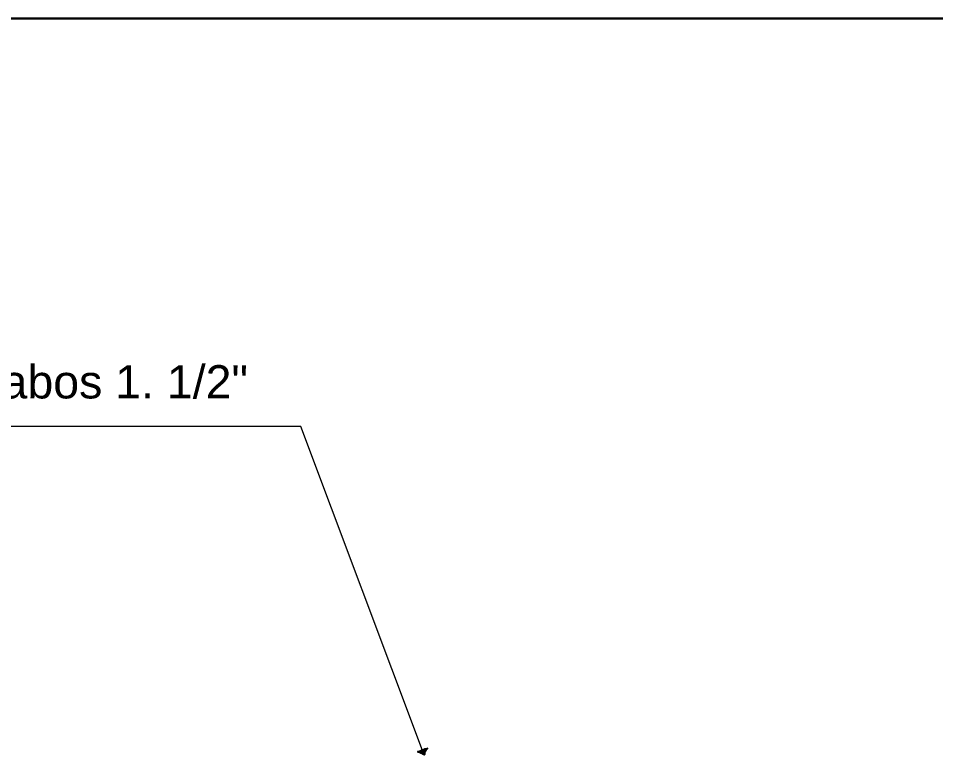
# Model space of a CAD drawing. Header units: millimetres. Extents: x 50 to 186, y -32 to 33.
# Drawn here: x 125.528 to 130.327, y -5.519 to -1.666 of the extents above; entities that cross this region are included whole.
import ezdxf

# ---------------------------------------------------------------- set-up
doc = ezdxf.new("R2010")
doc.units = ezdxf.units.MM
doc.layers.add('11 - Quadro de cargas', color=7, linetype='Continuous', lineweight=30)
doc.layers.add('Prumada Eletrica', color=40, linetype='Continuous', lineweight=30)
doc.styles.add('Arial0', font='arial.ttf', dxfattribs={"height": 3.14658})

msp = doc.modelspace()

# ---------------------------------------------------------------- hatches: boundary and pattern name
at = {"layer": 'Prumada Eletrica', "true_color": 0x000007}
h = msp.add_hatch(color=7, dxfattribs=at)
h.paths.add_polyline_path([(127.6415, -5.4983), (127.6346, -5.4983), (127.6457, -5.5052)])
h.paths.add_polyline_path([(127.6346, -5.4983), (127.6457, -5.5052), (127.6178, -5.5052)])
h.paths.add_polyline_path([(127.6457, -5.5052), (127.6178, -5.5052), (127.6248, -5.5052)])
h = msp.add_hatch(color=7, dxfattribs=at)
h.paths.add_polyline_path([(127.6457, -5.5052), (127.6248, -5.5052), (127.6457, -5.5094)])
h.paths.add_polyline_path([(127.6248, -5.5052), (127.6457, -5.5094), (127.6318, -5.5094)])
h = msp.add_hatch(color=7, dxfattribs=at)
h.paths.add_polyline_path([(127.6457, -5.5094), (127.6318, -5.5094), (127.6499, -5.5122)])
h.paths.add_polyline_path([(127.6318, -5.5094), (127.6499, -5.5122), (127.6388, -5.5122)])
h = msp.add_hatch(color=7, dxfattribs=at)
h.paths.add_polyline_path([(127.6499, -5.5122), (127.6388, -5.5122), (127.6499, -5.5164)])
h.paths.add_polyline_path([(127.6388, -5.5122), (127.6499, -5.5164), (127.6457, -5.5164)])
h = msp.add_hatch(color=7, dxfattribs=at)
h.paths.add_polyline_path([(127.6639, -5.4913), (127.6527, -5.4913), (127.6597, -5.4983)])
h.paths.add_polyline_path([(127.6527, -5.4913), (127.6597, -5.4983), (127.6415, -5.4983)])
h = msp.add_hatch(color=7, dxfattribs=at)
h.paths.add_polyline_path([(127.6569, -5.4983), (127.6415, -5.4983)])
h.paths.add_polyline_path([(127.6569, -5.4983), (127.6415, -5.4983), (127.6597, -5.4983)])
h = msp.add_hatch(color=7, dxfattribs=at)
h.paths.add_polyline_path([(127.6569, -5.4983), (127.6415, -5.4983), (127.6527, -5.5052)])
h.paths.add_polyline_path([(127.6415, -5.4983), (127.6527, -5.5052), (127.6457, -5.5052)])
h = msp.add_hatch(color=7, dxfattribs=at)
h.paths.add_polyline_path([(127.6527, -5.5052), (127.6457, -5.5052), (127.6527, -5.5122)])
h.paths.add_polyline_path([(127.6457, -5.5052), (127.6527, -5.5122), (127.6499, -5.5122)])
h = msp.add_hatch(color=7, dxfattribs=at)
h.paths.add_polyline_path([(127.6527, -5.5192), (127.6457, -5.5164)])
h.paths.add_polyline_path([(127.6527, -5.5192), (127.6457, -5.5164), (127.6499, -5.5164)])
h = msp.add_hatch(color=7, dxfattribs=at)
h.paths.add_polyline_path([(127.6499, -5.5122), (127.6499, -5.5164), (127.6527, -5.5164)])
h.paths.add_polyline_path([(127.6499, -5.5164), (127.6527, -5.5164), (127.6527, -5.5192)])
for points in [[(127.6499, -5.5122), (127.6527, -5.5122), (127.6527, -5.5164)], [(127.6667, -5.4871), (127.6639, -5.4913), (127.6527, -5.4913)]]:
    msp.add_hatch(color=7, dxfattribs=at).paths.add_polyline_path(points)

# ---------------------------------------------------------------- linework, layer by layer
at = {"layer": '11 - Quadro de cargas'}
msp.add_line((185.5001, -1.6663), (105.5001, -1.6663), dxfattribs=at)
at = {"layer": 'Prumada Eletrica', "color": 7, "linetype": 'Continuous', "lineweight": 20, "true_color": 0x000007}
for points in [[(127.6415, -5.4983), (127.006, -3.8026), (123.8452, -3.8026)], [(127.6667, -5.4871), (127.6415, -5.4983), (127.6178, -5.5052)], [(127.6415, -5.4983), (127.6527, -5.5192), (127.6527, -5.5192)], [(127.6527, -5.5192), (127.6415, -5.4983), (127.6415, -5.4983)]]:
    msp.add_lwpolyline(points, dxfattribs=at)
at = {"layer": 'Prumada Eletrica', "color": 7, "linetype": 'Continuous', "lineweight": -2, "true_color": 0x000007}
for points in [[(127.6346, -5.4983), (127.6457, -5.5052), (127.6178, -5.5052)], [(127.6457, -5.5052), (127.6178, -5.5052), (127.6248, -5.5052)], [(127.6178, -5.5052), (127.6457, -5.5052), (127.6457, -5.5052)], [(127.6457, -5.5052), (127.6248, -5.5052), (127.6457, -5.5094)], [(127.6248, -5.5052), (127.6457, -5.5094), (127.6318, -5.5094)], [(127.6457, -5.5094), (127.6318, -5.5094), (127.6499, -5.5122)], [(127.6318, -5.5094), (127.6499, -5.5122), (127.6388, -5.5122)], [(127.6415, -5.4983), (127.6346, -5.4983), (127.6346, -5.4983)], [(127.6415, -5.4983), (127.6346, -5.4983), (127.6457, -5.5052)], [(127.6499, -5.5122), (127.6388, -5.5122), (127.6499, -5.5164)], [(127.6388, -5.5122), (127.6499, -5.5164), (127.6457, -5.5164)], [(127.6527, -5.4913), (127.6597, -5.4983), (127.6415, -5.4983)], [(127.6569, -5.4983), (127.6569, -5.4983), (127.6415, -5.4983)], [(127.6569, -5.4983), (127.6415, -5.4983), (127.6597, -5.4983)], [(127.6569, -5.4983), (127.6415, -5.4983), (127.6527, -5.5052)], [(127.6415, -5.4983), (127.6527, -5.5052), (127.6457, -5.5052)], [(127.6527, -5.5052), (127.6457, -5.5052), (127.6527, -5.5122)], [(127.6457, -5.5052), (127.6527, -5.5122), (127.6499, -5.5122)], [(127.6527, -5.5192), (127.6527, -5.5192), (127.6457, -5.5164)], [(127.6527, -5.5192), (127.6457, -5.5164), (127.6499, -5.5164)], [(127.6499, -5.5122), (127.6499, -5.5164), (127.6527, -5.5164)], [(127.6499, -5.5122), (127.6527, -5.5122), (127.6527, -5.5164)], [(127.6499, -5.5164), (127.6527, -5.5164), (127.6527, -5.5192)], [(127.6667, -5.4871), (127.6639, -5.4913), (127.6527, -5.4913)], [(127.6639, -5.4913), (127.6527, -5.4913), (127.6597, -5.4983)]]:
    msp.add_lwpolyline(points, close=True, dxfattribs=at)
at = {"layer": 'Prumada Eletrica', "color": 7, "linetype": 'Continuous', "lineweight": 20, "true_color": 0x000007}
for points in [[(127.6541, -5.5164), (127.6443, -5.5066), (127.6318, -5.5011), (127.6178, -5.5011)], [(127.6695, -5.4843), (127.6597, -5.4927), (127.6541, -5.5066), (127.6527, -5.5192)]]:
    msp.add_open_spline(points, degree=3, dxfattribs=at)

# ---------------------------------------------------------------- texts
at = {"layer": 'Prumada Eletrica', "color": 7, "true_color": 0x000007, "style": 'Arial0'}
msp.add_text('Saída dos cabos 1. 1/2"', height=0.173998, dxfattribs=at).set_placement((124.1566, -3.6552))

doc.saveas('drawing.dxf')
